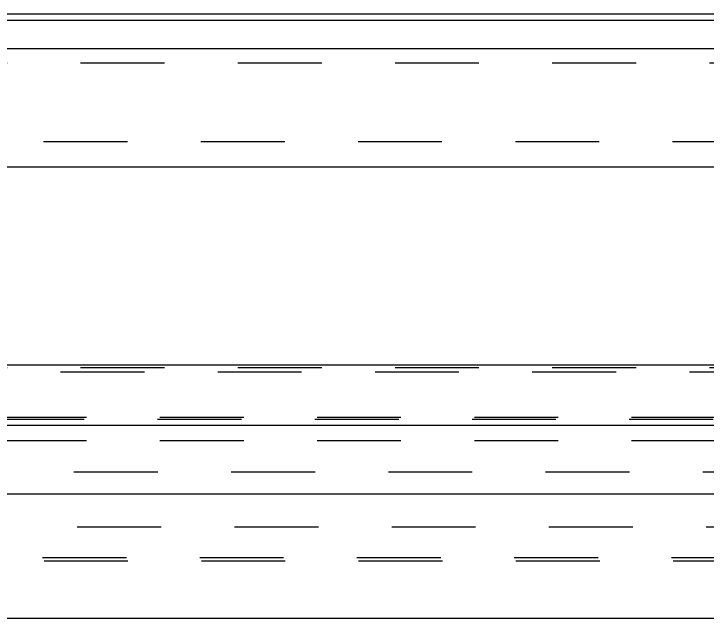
# Model space of a CAD drawing. Extents: x -11 to 23.5, y -3.8 to 3.8.
# Drawn here: x 7.414 to 10.721, y 0.677 to 3.558 of the extents above; entities that cross this region are included whole.
import ezdxf

# ---------------------------------------------------------------- set-up
doc = ezdxf.new("R2010")
doc.units = 0
doc.linetypes.add('PHL_CENTER', pattern=[0.75, 0.4, -0.35])
doc.linetypes.add('PHL_THICK', pattern=[0])
doc.layers.add('PROJECTION', color=7, linetype='CONTINUOUS')

msp = doc.modelspace()

# ---------------------------------------------------------------- linework, layer by layer
at = {"layer": 'PROJECTION', "color": 7, "linetype": 'PHL_THICK'}
for p, q in [((1.487487, 3.558), (13.114485, 3.558)), ((1.701, 3.528461), (12.901, 3.528461)), ((1.701, 3.392902), (12.901, 3.392902)), ((0.982837, 2.829413), (13.619163, 2.829413)), ((1.070632, 1.88415), (13.531368, 1.88415)), ((1.701, 1.597096), (12.901, 1.597096)), ((1.701, 1.269826), (12.901, 1.269826)), ((0.982837, 0.677241), (13.619163, 0.677241))]:
    msp.add_line(p, q, dxfattribs=at)
at = {"layer": 'PROJECTION', "color": 3, "linetype": 'PHL_CENTER'}
for p, q in [((1.487515, 3.558), (13.114485, 3.558)), ((1.701, 3.528461), (12.901, 3.528461)), ((1.701, 3.392902), (12.901, 3.392902)), ((0.982837, 3.324154), (13.619163, 3.324154)), ((0.806573, 2.95), (13.795427, 2.95)), ((0.982837, 2.829413), (13.619163, 2.829413)), ((0.982837, 1.87165), (13.619163, 1.87165)), ((1.070632, 1.88415), (13.531368, 1.88415)), ((0.887148, 1.85165), (13.714852, 1.85165)), ((6.6, 1.625), (13.801, 1.625)), ((6.611, 1.635), (13.801, 1.635)), ((1.701, 1.597096), (12.901, 1.597096)), ((6.611, 1.523726), (13.801, 1.523726)), ((1.701, 1.375469), (12.901, 1.375469)), ((0.966781, 1.112619), (13.635219, 1.112619)), ((0.801003, 0.966633), (13.800997, 0.966633)), ((0.808826, 0.949776), (13.793174, 0.949776))]:
    msp.add_line(p, q, dxfattribs=at)

doc.saveas('drawing.dxf')
